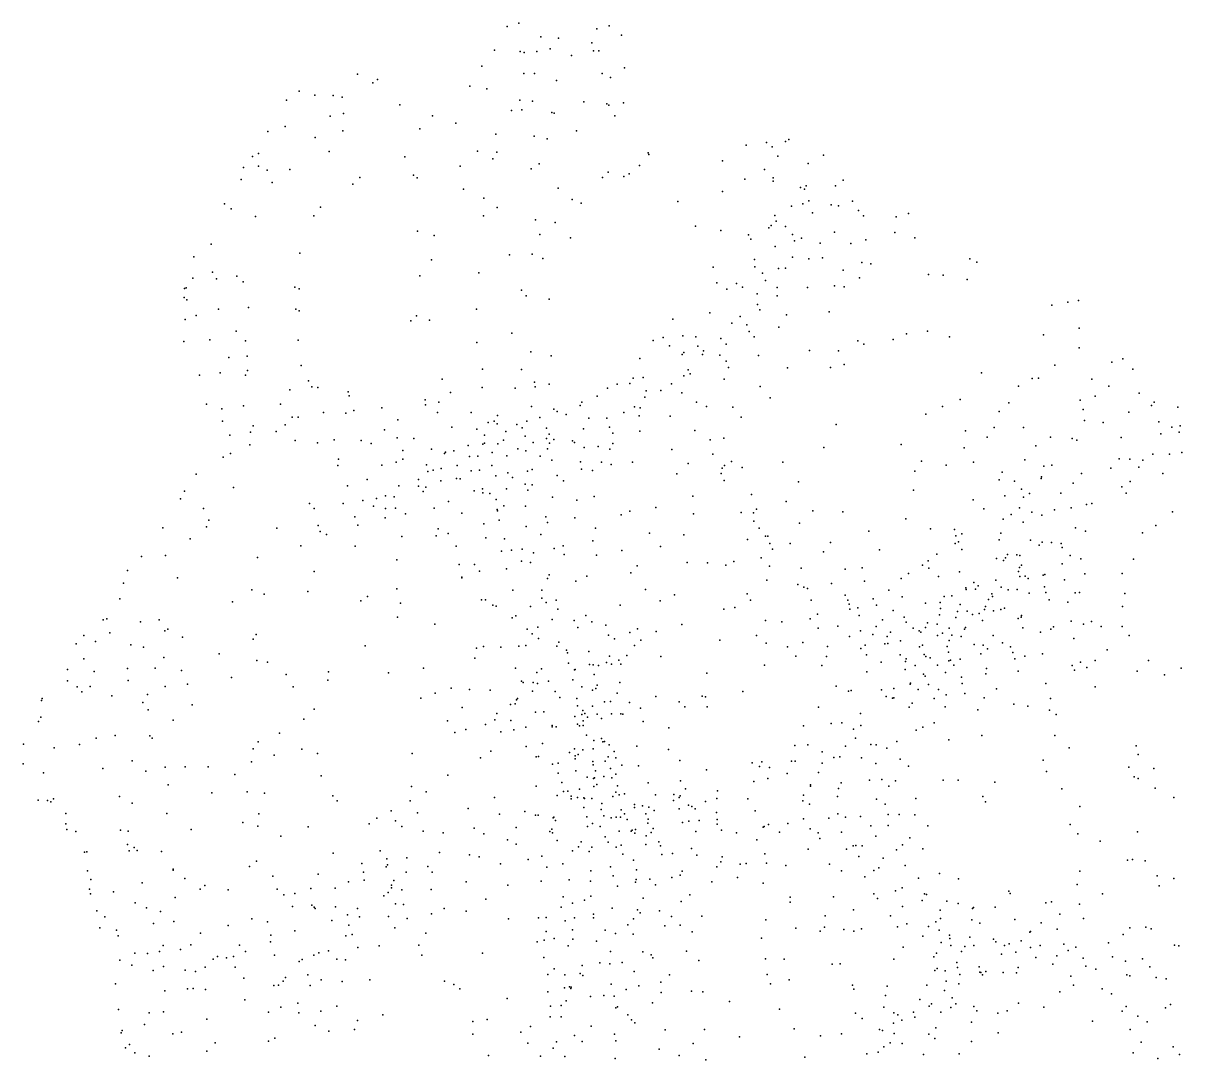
# Model space of a CAD drawing. Header units: millimetres. Extents: x -60275265 to 22802890, y -38578442 to 24337084.
# Drawn here: x -21838378 to -18736378, y -17998304 to -15221304 of the extents above; entities that cross this region are included whole.
import ezdxf

# ---------------------------------------------------------------- set-up
doc = ezdxf.new("R2010")
doc.units = ezdxf.units.MM
doc.header["$MEASUREMENT"] = 0
doc.layers.add('particles', color=7, linetype='Continuous', true_color=0x000000)

msp = doc.modelspace()

# ---------------------------------------------------------------- linework, layer by layer
at = {"layer": 'particles', "color": 93, "true_color": 0x67d435}
for p in [(-20542378, -15230304), (-20511378, -15221304), (-20269378, -15228304), (-20452378, -15258304), (-20405378, -15261304), (-20302378, -15236304), (-20236378, -15253304), (-20427378, -15290304), (-20316378, -15274304), (-20576378, -15293304), (-20507378, -15297304), (-20497378, -15300304), (-20463378, -15297304), (-20370378, -15308304), (-20311378, -15295304), (-20297378, -15295304), (-20610378, -15336304), (-20228378, -15341304), (-20943378, -15358304), (-20902378, -15381304), (-20889378, -15372304), (-20498378, -15356304), (-20469378, -15356304), (-20410378, -15375304), (-20288378, -15356304), (-20266378, -15367304), (-21099378, -15403304), (-21057378, -15414304), (-21008378, -15415304), (-20642378, -15390304), (-20597378, -15397304), (-21133378, -15427304), (-20984378, -15419304), (-20830378, -15440304), (-20508378, -15427304), (-20474378, -15430304), (-20337378, -15432304), (-20275378, -15437304), (-20270378, -15441304), (-20231378, -15434304), (-21016378, -15470304), (-20980378, -15463304), (-20742378, -15469304), (-20531378, -15455304), (-20503378, -15453304), (-20423378, -15460304), (-20416378, -15462304), (-20254378, -15469304), (-21137378, -15498304), (-20982378, -15509304), (-20776378, -15504304), (-20680378, -15489304), (-20357378, -15509304), (-21183378, -15511304), (-21056378, -15527304), (-20573378, -15518304), (-20470378, -15524304), (-20435378, -15531304), (-19797378, -15538304), (-19788378, -15533304), (-21208378, -15570304), (-21019378, -15565304), (-20622378, -15564304), (-20570378, -15567304), (-20165378, -15568304), (-19902378, -15548304), (-19848378, -15541304), (-19833378, -15552304), (-21224378, -15578304), (-20816378, -15579304), (-20581378, -15584304), (-20457378, -15598304), (-20188378, -15602304), (-20163378, -15573304), (-19966378, -15590304), (-19818378, -15577304), (-19736378, -15597304), (-19695378, -15575304), (-21248378, -15608304), (-21208378, -15604304), (-21185378, -15615304), (-21124378, -15613304), (-20793378, -15628304), (-20668378, -15604304), (-20478378, -15611304), (-20272378, -15620304), (-20230378, -15632304), (-20216378, -15625304), (-19853378, -15613304), (-21254378, -15640304), (-21171378, -15648304), (-20955378, -15652304), (-20937378, -15634304), (-20783378, -15635304), (-20406378, -15663304), (-20287378, -15634304), (-19906378, -15639304), (-19830378, -15635304), (-19830378, -15644304), (-19757378, -15661304), (-19742378, -15657304), (-19663378, -15657304), (-19643378, -15642304), (-20659378, -15666304), (-20605378, -15690304), (-20368378, -15693304), (-19966378, -15672304), (-19746378, -15666304), (-21299378, -15705304), (-21281378, -15718304), (-21042378, -15714304), (-20569378, -15715304), (-20344378, -15703304), (-20085378, -15699304), (-19781378, -15711304), (-19751378, -15705304), (-19735378, -15697304), (-19675378, -15708304), (-19655378, -15710304), (-19618378, -15698304), (-19602378, -15723304), (-21216378, -15739304), (-21060378, -15737304), (-20606378, -15737304), (-20466378, -15748304), (-20414378, -15755304), (-19826378, -15736304), (-19822378, -15751304), (-19725378, -15729304), (-19588378, -15737304), (-19501378, -15740304), (-19468378, -15731304), (-20782378, -15778304), (-20455378, -15787304), (-20038378, -15765304), (-19970378, -15776304), (-19896378, -15788304), (-19842378, -15769304), (-19835378, -15763304), (-19797378, -15766304), (-19778378, -15787304), (-19666378, -15781304), (-19504378, -15782304), (-21335378, -15813304), (-20738378, -15790304), (-20373378, -15796304), (-19890378, -15800304), (-19825378, -15819304), (-19773378, -15804304), (-19754378, -15797304), (-19704378, -15810304), (-19622378, -15811304), (-19582378, -15801304), (-19451378, -15796304), (-21381378, -15847304), (-21097378, -15837304), (-20536378, -15842304), (-20475378, -15840304), (-19778378, -15848304), (-19698378, -15850304), (-20745378, -15855304), (-20447378, -15851304), (-19991378, -15875304), (-19880378, -15854304), (-19879378, -15874304), (-19816378, -15878304), (-19797378, -15877304), (-19735378, -15852304), (-19593378, -15862304), (-19569378, -15866304), (-19304378, -15852304), (-19285378, -15861304), (-21384378, -15904304), (-21331378, -15888304), (-21320378, -15906304), (-21266378, -15899304), (-20776378, -15898304), (-20618378, -15890304), (-19859378, -15891304), (-19851378, -15910304), (-19643378, -15883304), (-19599378, -15903304), (-19414378, -15894304), (-19375378, -15896304), (-19311378, -15908304), (-21406378, -15932304), (-21402378, -15930304), (-21249378, -15914304), (-21111378, -15928304), (-21099378, -15933304), (-20504378, -15936304), (-19981378, -15917304), (-19954378, -15934304), (-19928378, -15918304), (-19912378, -15928304), (-19819378, -15929304), (-19738378, -15929304), (-19666378, -15925304), (-19640378, -15927304), (-21407378, -15956304), (-21400378, -15962304), (-20491378, -15951304), (-20430378, -15960304), (-19873378, -15946304), (-19819378, -15951304), (-19041378, -15968304), (-19013378, -15964304), (-21375378, -16004304), (-21315378, -15987304), (-21235378, -15983304), (-21108378, -15987304), (-21099378, -15992304), (-20785378, -16005304), (-20624378, -15987304), (-20000378, -15997304), (-19872378, -15975304), (-19866378, -15989304), (-19794378, -16002304), (-19680378, -15994304), (-19084378, -15976304), (-21404378, -16015304), (-20800378, -16018304), (-20750378, -16017304), (-20099378, -16014304), (-19941378, -16025304), (-19918378, -16007304), (-19901378, -16029304), (-19815378, -16035304), (-21268378, -16046304), (-20530378, -16051304), (-20125378, -16063304), (-20072378, -16059304), (-20037378, -16061304), (-19970378, -16066304), (-19894378, -16047304), (-19881378, -16061304), (-19509378, -16068304), (-19473378, -16053304), (-19417378, -16046304), (-19358378, -16061304), (-19106378, -16056304), (-19011378, -16038304), (-21408378, -16074304), (-21338378, -16069304), (-21243378, -16072304), (-21102378, -16070304), (-20623378, -16076304), (-20151378, -16071304), (-20108378, -16085304), (-20032378, -16086304), (-20017378, -16099304), (-19956378, -16081304), (-19733378, -16098304), (-19655378, -16099304), (-19603378, -16072304), (-19587378, -16081304), (-19011378, -16091304), (-21287378, -16117304), (-21238378, -16113304), (-20479378, -16101304), (-20424378, -16112304), (-20187378, -16119304), (-20074378, -16109304), (-20069378, -16103304), (-20019378, -16109304), (-19973378, -16110304), (-19956378, -16126304), (-19869378, -16111304), (-18923378, -16129304), (-18894378, -16120304), (-21311378, -16158304), (-21237378, -16151304), (-21094378, -16138304), (-20608378, -16148304), (-20504378, -16149304), (-20058378, -16150304), (-20052378, -16160304), (-19950378, -16143304), (-19792378, -16144304), (-19677378, -16143304), (-19640378, -16135304), (-19272378, -16158304), (-19076378, -16137304), (-18867378, -16148304), (-21366378, -16164304), (-21243378, -16164304), (-21074378, -16179304), (-20716378, -16175304), (-20469378, -16183304), (-20430378, -16188304), (-20248378, -16188304), (-20214378, -16186304), (-20205378, -16172304), (-20178378, -16170304), (-20102378, -16187304), (-20069378, -16166304), (-19961378, -16175304), (-19137378, -16173304), (-19120378, -16172304), (-18977378, -16175304), (-21124378, -16203304), (-21065378, -16195304), (-21049378, -16197304), (-20968378, -16209304), (-20965378, -16219304), (-20694378, -16210304), (-20609378, -16197304), (-20521378, -16199304), (-20467378, -16195304), (-20301378, -16220304), (-20274378, -16199304), (-20174378, -16223304), (-20170378, -16206304), (-20131378, -16205304), (-20075378, -16211304), (-19865378, -16194304), (-19173378, -16193304), (-18968378, -16220304), (-18931378, -16193304), (-18850378, -16212304), (-21347378, -16242304), (-21306378, -16254304), (-21248378, -16246304), (-21149378, -16242304), (-20878378, -16251304), (-20762378, -16230304), (-20761378, -16243304), (-20725378, -16236304), (-20477378, -16248304), (-20347378, -16245304), (-20342378, -16236304), (-20201378, -16249304), (-20186378, -16251304), (-20035378, -16236304), (-20009378, -16248304), (-19938378, -16250304), (-19838378, -16225304), (-19377378, -16248304), (-19329378, -16229304), (-19199378, -16238304), (-19008378, -16231304), (-18817378, -16245304), (-18810378, -16236304), (-18747378, -16250304), (-21118378, -16276304), (-21102378, -16276304), (-21034378, -16264304), (-20974378, -16266304), (-20953378, -16259304), (-20835378, -16284304), (-20729378, -16264304), (-20639378, -16264304), (-20568378, -16272304), (-20455378, -16277304), (-20417378, -16255304), (-20408378, -16261304), (-20384378, -16269304), (-20324378, -16279304), (-20275378, -16279304), (-20230378, -16264304), (-20189378, -16273304), (-20106378, -16274304), (-19916378, -16276304), (-19421378, -16268304), (-19225378, -16261304), (-19000378, -16256304), (-18997378, -16285304), (-18878378, -16263304), (-21304378, -16287304), (-21222378, -16300304), (-21161378, -16315304), (-21137378, -16297304), (-20871378, -16310304), (-20690378, -16303304), (-20623378, -16309304), (-20593378, -16291304), (-20577378, -16287304), (-20569378, -16294304), (-20546378, -16315304), (-20516378, -16296304), (-20502378, -16305304), (-20490378, -16287304), (-20437378, -16306304), (-20338378, -16308304), (-20268378, -16303304), (-20187378, -16314304), (-20040378, -16312304), (-19661378, -16296304), (-19315378, -16313304), (-19238378, -16304304), (-19160378, -16304304), (-18947378, -16291304), (-18798378, -16289304), (-18763378, -16303304), (-18740378, -16300304), (-21285378, -16325304), (-21229378, -16317304), (-21110378, -16339304), (-21050378, -16345304), (-21005378, -16337304), (-20933378, -16339304), (-20906378, -16347304), (-20837378, -16332304), (-20792378, -16334304), (-20603378, -16325304), (-20603378, -16346304), (-20552378, -16338304), (-20494378, -16327304), (-20473378, -16344304), (-20437378, -16334304), (-20430378, -16322304), (-20429378, -16346304), (-20417378, -16336304), (-20367378, -16340304), (-20362378, -16344304), (-20259378, -16319304), (-20259378, -16347304), (-19999378, -16337304), (-19962378, -16333304), (-19257378, -16330304), (-19088378, -16330304), (-19030378, -16334304), (-19017378, -16338304), (-18898378, -16331304), (-18792378, -16321304), (-18743378, -16317304), (-21283378, -16374304), (-21231378, -16351304), (-20822378, -16366304), (-20745378, -16362304), (-20710378, -16374304), (-20707378, -16370304), (-20685378, -16367304), (-20647378, -16352304), (-20607378, -16349304), (-20582378, -16371304), (-20567378, -16348304), (-20514378, -16361304), (-20492378, -16367304), (-20434378, -16361304), (-20336378, -16358304), (-20299378, -16355304), (-20267378, -16362304), (-20101378, -16363304), (-19992378, -16376304), (-19694378, -16358304), (-19487378, -16350304), (-19319378, -16359304), (-19127378, -16353304), (-18814378, -16376304), (-18769378, -16376304), (-18736378, -16371304), (-21303378, -16384304), (-20996378, -16406304), (-20994378, -16389304), (-20878378, -16405304), (-20839378, -16397304), (-20822378, -16389304), (-20758378, -16404304), (-20676378, -16406304), (-20643378, -16382304), (-20621378, -16381304), (-20583378, -16406304), (-20543378, -16380304), (-20454378, -16381304), (-20423378, -16392304), (-20346378, -16396304), (-20290378, -16397304), (-20264378, -16403304), (-20207378, -16397304), (-20058378, -16401304), (-19960378, -16406304), (-19942378, -16395304), (-19804378, -16397304), (-19433378, -16394304), (-19367378, -16405304), (-19294378, -16397304), (-19156378, -16391304), (-19105378, -16408304), (-19084378, -16405304), (-18904378, -16388304), (-18875378, -16389304), (-18840378, -16392304), (-21375378, -16429304), (-20755378, -16422304), (-20740378, -16418304), (-20719378, -16414304), (-20639378, -16420304), (-20616378, -16418304), (-20573378, -16434304), (-20540378, -16426304), (-20528378, -16438304), (-20488378, -16421304), (-20475378, -16417304), (-20408378, -16433304), (-20343378, -16416304), (-20314378, -16419304), (-20088378, -16428304), (-19969378, -16427304), (-19967378, -16413304), (-19913378, -16411304), (-19451378, -16421304), (-19217378, -16424304), (-19112378, -16436304), (-19005378, -16427304), (-18926378, -16413304), (-18851378, -16410304), (-18787378, -16427304), (-21275378, -16465304), (-20970378, -16460304), (-20917378, -16443304), (-20832378, -16460304), (-20780378, -16443304), (-20780378, -16461304), (-20760378, -16464304), (-20720378, -16447304), (-20678378, -16441304), (-20668378, -16442304), (-20608378, -16468304), (-20544378, -16468304), (-20494378, -16456304), (-20475378, -16458304), (-20391378, -16447304), (-19961378, -16446304), (-19762378, -16450304), (-19225378, -16444304), (-19184378, -16448304), (-19165378, -16469304), (-19113378, -16441304), (-19027378, -16453304), (-18897378, -16463304), (-18874378, -16449304), (-21417378, -16495304), (-21406378, -16475304), (-20929378, -16500304), (-20892378, -16494304), (-20868378, -16487304), (-20845378, -16490304), (-20767378, -16476304), (-20699378, -16502304), (-20631378, -16474304), (-20607378, -16479304), (-20589378, -16481304), (-20572378, -16497304), (-20487378, -16472304), (-20421378, -16491304), (-20356378, -16499304), (-20309378, -16489304), (-20045378, -16488304), (-19888378, -16484304), (-19795378, -16502304), (-19454378, -16472304), (-19295378, -16498304), (-19210378, -16487304), (-19160378, -16491304), (-19144378, -16481304), (-19060378, -16480304), (-18885378, -16480304), (-21355378, -16521304), (-21071378, -16508304), (-21059378, -16521304), (-20981378, -16508304), (-20900378, -16515304), (-20868378, -16521304), (-20841378, -16520304), (-20738378, -16520304), (-20569378, -16524304), (-20568378, -16527304), (-20551378, -16514304), (-20493378, -16515304), (-20214378, -16528304), (-20144378, -16518304), (-19916378, -16532304), (-19883378, -16533304), (-19875378, -16523304), (-19724378, -16527304), (-19644378, -16530304), (-19266378, -16522304), (-19171378, -16519304), (-19138378, -16531304), (-19077378, -16525304), (-19032378, -16519304), (-18991378, -16510304), (-18977378, -16508304), (-18761378, -16530304), (-21341378, -16552304), (-20950378, -16543304), (-20869378, -16546304), (-20814378, -16535304), (-20664378, -16534304), (-20605378, -16562304), (-20564378, -16552304), (-20439378, -16543304), (-20434378, -16559304), (-20361378, -16546304), (-20237378, -16538304), (-20043378, -16535304), (-19882378, -16555304), (-19760378, -16560304), (-19475378, -16549304), (-19214378, -16550304), (-19193378, -16537304), (-19161378, -16558304), (-19111378, -16539304), (-21464378, -16573304), (-21347378, -16570304), (-21159378, -16574304), (-21048378, -16567304), (-21043378, -16583304), (-21026378, -16591304), (-20942378, -16566304), (-20732378, -16594304), (-20727378, -16576304), (-20700378, -16588304), (-20491378, -16569304), (-20452378, -16591304), (-20306378, -16574304), (-20161378, -16587304), (-20069378, -16592304), (-19868378, -16574304), (-19851378, -16595304), (-19844378, -16595304), (-19574378, -16582304), (-19409378, -16576304), (-19345378, -16577304), (-19341378, -16594304), (-19325378, -16589304), (-19221378, -16587304), (-19021378, -16573304), (-18994378, -16582304), (-18841378, -16586304), (-18806378, -16567304), (-21391378, -16602304), (-21095378, -16621304), (-20949378, -16622304), (-20824378, -16596304), (-20679378, -16622304), (-20599378, -16600304), (-20549378, -16602304), (-20392378, -16621304), (-20313378, -16608304), (-20132378, -16623304), (-19899378, -16604304), (-19839378, -16615304), (-19785378, -16615304), (-19677378, -16612304), (-19343378, -16615304), (-19334378, -16610304), (-19225378, -16605304), (-19141378, -16606304), (-19118378, -16619304), (-19110378, -16611304), (-19085378, -16612304), (-19059378, -16615304), (-19056378, -16626304), (-21521378, -16650304), (-21457378, -16647304), (-21211378, -16652304), (-20557378, -16635304), (-20531378, -16633304), (-20502378, -16630304), (-20472378, -16640304), (-20416378, -16628304), (-20390378, -16644304), (-20303378, -16646304), (-20235378, -16634304), (-19862378, -16653304), (-19832378, -16630304), (-19695378, -16637304), (-19545378, -16632304), (-19392378, -16643304), (-19325378, -16631304), (-19232378, -16655304), (-19208378, -16653304), (-19203378, -16644304), (-19178378, -16645304), (-19170378, -16647304), (-19035378, -16647304), (-19006378, -16656304), (-18865378, -16657304), (-21559378, -16687304), (-20838378, -16659304), (-20671378, -16671304), (-20630378, -16671304), (-20544378, -16683304), (-20504378, -16662304), (-20480378, -16666304), (-20194378, -16675304), (-20060378, -16666304), (-20006378, -16667304), (-19957378, -16673304), (-19935378, -16663304), (-19840378, -16676304), (-19755378, -16681304), (-19637378, -16684304), (-19592378, -16680304), (-19430378, -16673304), (-19415378, -16661304), (-19413378, -16681304), (-19213378, -16660304), (-19171378, -16679304), (-19165378, -16673304), (-19056378, -16669304), (-21425378, -16707304), (-21059378, -16690304), (-20664378, -16705304), (-20664378, -16707304), (-20616378, -16689304), (-20434378, -16709304), (-20430378, -16699304), (-20358378, -16716304), (-20329378, -16702304), (-20211378, -16693304), (-19847378, -16713304), (-19586378, -16716304), (-19487378, -16709304), (-19468378, -16695304), (-19387378, -16703304), (-19331378, -16691304), (-19293378, -16719304), (-19234378, -16713304), (-19173378, -16690304), (-19170378, -16703304), (-19155378, -16702304), (-19147378, -16709304), (-19107378, -16700304), (-19103378, -16698304), (-19050378, -16712304), (-18996378, -16696304), (-18896378, -16695304), (-21569378, -16721304), (-21226378, -16739304), (-21076378, -16743304), (-20838378, -16736304), (-20527378, -16740304), (-20449378, -16740304), (-20172378, -16738304), (-19900378, -16750304), (-19764378, -16725304), (-19748378, -16732304), (-19738378, -16735304), (-19674378, -16722304), (-19520378, -16740304), (-19314378, -16734304), (-19313378, -16738304), (-19288378, -16737304), (-19281378, -16728304), (-19245378, -16750304), (-19220378, -16732304), (-19201378, -16739304), (-19177378, -16738304), (-19145378, -16748304), (-19104378, -16731304), (-19100378, -16746304), (-19022378, -16747304), (-19010378, -16746304), (-18889378, -16749304), (-21579378, -16763304), (-21278378, -16771304), (-21193378, -16751304), (-20934378, -16768304), (-20916378, -16757304), (-20828378, -16775304), (-20611378, -16766304), (-20600378, -16766304), (-20581378, -16780304), (-20449378, -16761304), (-20438378, -16773304), (-20411378, -16767304), (-20240378, -16780304), (-20133378, -16768304), (-20094378, -16752304), (-19891378, -16767304), (-19728378, -16767304), (-19637378, -16753304), (-19630378, -16767304), (-19627378, -16777304), (-19562378, -16763304), (-19553378, -16780304), (-19485378, -16758304), (-19422378, -16775304), (-19383378, -16773304), (-19372378, -16757304), (-19352378, -16755304), (-19329378, -16778304), (-19254378, -16765304), (-19243378, -16757304), (-19091378, -16766304), (-19041378, -16772304), (-20836378, -16812304), (-20572378, -16783304), (-20519378, -16809304), (-20480378, -16784304), (-20407378, -16791304), (-20332378, -16808304), (-19962378, -16791304), (-19933378, -16786304), (-19711378, -16804304), (-19625378, -16791304), (-19603378, -16787304), (-19600378, -16808304), (-19509378, -16794304), (-19479378, -16812304), (-19385378, -16806304), (-19382378, -16789304), (-19337378, -16797304), (-19311378, -16796304), (-19296378, -16805304), (-19279378, -16802304), (-19264378, -16792304), (-19262378, -16784304), (-19240378, -16795304), (-19221378, -16792304), (-19211378, -16788304), (-19166378, -16812304), (-19165378, -16808304), (-18895378, -16784304), (-21624378, -16819304), (-21614378, -16817304), (-21524378, -16825304), (-21474378, -16819304), (-20736378, -16831304), (-20529378, -16814304), (-20460378, -16839304), (-20422378, -16818304), (-20363378, -16821304), (-20353378, -16840304), (-20316378, -16825304), (-20278378, -16834304), (-20193378, -16843304), (-20075378, -16832304), (-19851378, -16821304), (-19807378, -16825304), (-19731378, -16817304), (-19710378, -16842304), (-19657378, -16836304), (-19554378, -16837304), (-19537378, -16819304), (-19474378, -16826304), (-19455378, -16842304), (-19422378, -16840304), (-19417378, -16827304), (-19391378, -16831304), (-19359378, -16842304), (-19341378, -16813304), (-19315378, -16840304), (-19270378, -16821304), (-19174378, -16816304), (-19162378, -16841304), (-19080378, -16838304), (-19032378, -16823304), (-18999378, -16831304), (-18978378, -16824304), (-18952378, -16837304), (-18896378, -16837304), (-21676378, -16861304), (-21606378, -16854304), (-21459378, -16849304), (-21451378, -16844304), (-21411378, -16866304), (-21222378, -16871304), (-21214378, -16859304), (-20489378, -16844304), (-20475378, -16857304), (-20458378, -16869304), (-20271378, -16860304), (-20255378, -16870304), (-20214378, -16853304), (-20184378, -16874304), (-20143378, -16851304), (-19973378, -16874304), (-19875378, -16861304), (-19626378, -16864304), (-19596378, -16849304), (-19563378, -16859304), (-19525378, -16864304), (-19516378, -16852304), (-19439378, -16849304), (-19435378, -16852304), (-19390378, -16861304), (-19377378, -16855304), (-19352378, -16860304), (-19327378, -16864304), (-19318378, -16844304), (-19241378, -16861304), (-19114378, -16852304), (-19087378, -16844304), (-19025378, -16869304), (-18877378, -16861304), (-21696378, -16884304), (-21644378, -16877304), (-21550378, -16886304), (-21516378, -16893304), (-20922378, -16889304), (-20624378, -16895304), (-20606378, -16891304), (-20559378, -16893304), (-20511378, -16890304), (-20492378, -16888304), (-20409378, -16890304), (-20404378, -16879304), (-20383378, -16901304), (-20324378, -16904304), (-20201378, -16888304), (-19849378, -16882304), (-19792378, -16892304), (-19751378, -16880304), (-19685378, -16891304), (-19595378, -16896304), (-19584378, -16887304), (-19531378, -16884304), (-19523378, -16883304), (-19489378, -16876304), (-19438378, -16892304), (-19430378, -16887304), (-19364378, -16891304), (-19359378, -16875304), (-19292378, -16885304), (-19268378, -16887304), (-19256378, -16897304), (-19216378, -16881304), (-19195378, -16892304), (-18936378, -16900304), (-21676378, -16924304), (-21461378, -16920304), (-21313378, -16910304), (-21212378, -16928304), (-21184378, -16933304), (-20629378, -16922304), (-20381378, -16908304), (-20378378, -16935304), (-20276378, -16934304), (-20268378, -16917304), (-20243378, -16927304), (-20222378, -16915304), (-20131378, -16918304), (-19769378, -16917304), (-19687378, -16918304), (-19580378, -16913304), (-19541378, -16933304), (-19490378, -16913304), (-19476378, -16931304), (-19474378, -16924304), (-19426378, -16912304), (-19421378, -16918304), (-19410378, -16921304), (-19361378, -16906304), (-19360378, -16929304), (-19355378, -16927304), (-19329378, -16925304), (-19274378, -16910304), (-19188378, -16907304), (-19183378, -16924304), (-19156378, -16917304), (-19109378, -16910304), (-19007378, -16933304), (-18968378, -16928304), (-18825378, -16928304), (-21719378, -16952304), (-21648378, -16958304), (-21559378, -16950304), (-21485378, -16949304), (-21414378, -16955304), (-21134378, -16966304), (-21021378, -16959304), (-20860378, -16961304), (-20766378, -16949304), (-20520378, -16949304), (-20463378, -16960304), (-20450378, -16951304), (-20362378, -16953304), (-20360378, -16952304), (-20322378, -16939304), (-20312378, -16940304), (-20309378, -16966304), (-20298378, -16942304), (-20263378, -16938304), (-20238378, -16938304), (-20008378, -16962304), (-19853378, -16941304), (-19700378, -16942304), (-19579378, -16959304), (-19477378, -16952304), (-19450378, -16942304), (-19428378, -16965304), (-19390378, -16941304), (-19369378, -16960304), (-19346378, -16941304), (-19261378, -16964304), (-19259378, -16950304), (-19174378, -16957304), (-19030378, -16942304), (-19023378, -16954304), (-18990378, -16947304), (-18856378, -16957304), (-18782378, -16967304), (-18738378, -16949304), (-21719378, -16983304), (-21659378, -16998304), (-21557378, -16982304), (-21458378, -16998304), (-21398378, -16992304), (-21280378, -16974304), (-21022378, -16981304), (-20504378, -16984304), (-20499378, -16987304), (-20473378, -16987304), (-20461378, -16990304), (-20432378, -16984304), (-20366378, -16980304), (-20301378, -16994304), (-20241378, -16987304), (-19661378, -16997304), (-19463378, -16992304), (-19462378, -16989304), (-19423378, -16970304), (-19414378, -16993304), (-19326378, -16973304), (-19324378, -16990304), (-19100378, -16990304), (-21693378, -16999304), (-21681378, -17012304), (-21601378, -17023304), (-21505378, -17019304), (-21115378, -16999304), (-20773378, -17029304), (-20735378, -17016304), (-20692378, -17002304), (-20643378, -17006304), (-20588378, -17008304), (-20474378, -17010304), (-20414378, -17011304), (-20401378, -17027304), (-20342378, -16999304), (-20314378, -17008304), (-20305378, -17003304), (-20248378, -17016304), (-20144378, -17025304), (-20020378, -17024304), (-20011378, -17026304), (-19911378, -17011304), (-19628378, -17010304), (-19621378, -17009304), (-19540378, -17007304), (-19528378, -17025304), (-19511378, -17029304), (-19507378, -17003304), (-19507378, -17028304), (-19442378, -17006304), (-19387378, -17006304), (-19367378, -17020304), (-19317378, -17017304), (-19265378, -17028304), (-19232378, -17004304), (-18968378, -16999304), (-21789378, -17035304), (-21787378, -17030304), (-21518378, -17041304), (-21503378, -17060304), (-21386378, -17047304), (-21059378, -17059304), (-20663378, -17054304), (-20533378, -17046304), (-20521378, -17044304), (-20517378, -17034304), (-20515378, -17030304), (-20356378, -17030304), (-20354378, -17050304), (-20314378, -17051304), (-20282378, -17039304), (-20266378, -17038304), (-20215378, -17041304), (-20185378, -17056304), (-20082378, -17039304), (-20067378, -17052304), (-20007378, -17052304), (-19709378, -17053304), (-19466378, -17053304), (-19458378, -17043304), (-19399378, -17030304), (-19370378, -17052304), (-19282378, -17060304), (-19186378, -17045304), (-19148378, -17051304), (-19088378, -17030304), (-21791378, -17080304), (-21436378, -17088304), (-21087378, -17085304), (-20702378, -17090304), (-20575378, -17087304), (-20570378, -17070304), (-20532378, -17089304), (-20466378, -17067304), (-20444378, -17066304), (-20361378, -17078304), (-20342378, -17073304), (-20340378, -17062304), (-20339378, -17090304), (-20334378, -17070304), (-20327378, -17080304), (-20301378, -17072304), (-20290378, -17084304), (-20263378, -17071304), (-20238378, -17071304), (-20233378, -17072304), (-19596378, -17070304), (-19090378, -17061304), (-19072378, -17073304), (-21797378, -17092304), (-20682378, -17121304), (-20653378, -17113304), (-20600378, -17100304), (-20559378, -17119304), (-20524378, -17114304), (-20492378, -17107304), (-20422378, -17102304), (-20422378, -17106304), (-20411378, -17106304), (-20354378, -17099304), (-20349378, -17103304), (-20339378, -17102304), (-20178378, -17092304), (-20109378, -17109304), (-19749378, -17103304), (-19675378, -17097304), (-19646378, -17095304), (-19615378, -17112304), (-19595378, -17102304), (-19447378, -17115304), (-19429378, -17107304), (-19399378, -17095304), (-21837378, -17152304), (-21687378, -17153304), (-21643378, -17136304), (-21592378, -17129304), (-21499378, -17130304), (-21493378, -17136304), (-21209378, -17146304), (-21152378, -17123304), (-20448378, -17151304), (-20330378, -17128304), (-20310378, -17143304), (-20290378, -17137304), (-20286378, -17146304), (-20282378, -17145304), (-19610378, -17136304), (-19569378, -17153304), (-19499378, -17145304), (-19360378, -17141304), (-19271378, -17129304), (-19076378, -17129304), (-21755378, -17162304), (-21222378, -17165304), (-21166378, -17182304), (-21092378, -17166304), (-21050378, -17177304), (-20797378, -17177304), (-20586378, -17171304), (-20491378, -17159304), (-20375378, -17175304), (-20362378, -17165304), (-20360378, -17184304), (-20352378, -17180304), (-20340378, -17168304), (-20312378, -17165304), (-20269378, -17154304), (-20256378, -17172304), (-20195378, -17158304), (-20110378, -17167304), (-19772378, -17156304), (-19737378, -17154304), (-19699378, -17173304), (-19636378, -17158304), (-19554378, -17154304), (-19526378, -17163304), (-19038378, -17162304), (-18858378, -17157304), (-18853378, -17180304), (-21838378, -17205304), (-21546378, -17197304), (-21458378, -17214304), (-21404378, -17213304), (-21343378, -17213304), (-21227378, -17200304), (-20614378, -17189304), (-20465378, -17186304), (-20458378, -17185304), (-20421378, -17206304), (-20406378, -17203304), (-20360378, -17192304), (-20313378, -17199304), (-20312378, -17208304), (-20280378, -17198304), (-20272378, -17186304), (-20251378, -17189304), (-20235378, -17209304), (-20191378, -17210304), (-20080378, -17196304), (-19886378, -17202304), (-19867378, -17212304), (-19860378, -17200304), (-19840378, -17215304), (-19781378, -17198304), (-19771378, -17198304), (-19699378, -17203304), (-19668378, -17188304), (-19652378, -17186304), (-19594378, -17189304), (-19555378, -17204304), (-19490378, -17193304), (-19468378, -17211304), (-19107378, -17195304), (-18878378, -17214304), (-21784378, -17229304), (-21625378, -17218304), (-21510378, -17225304), (-21271378, -17234304), (-21040378, -17237304), (-20701378, -17235304), (-20406378, -17230304), (-20358378, -17224304), (-20328378, -17241304), (-20311378, -17244304), (-20308378, -17243304), (-20306378, -17224304), (-20283378, -17239304), (-20266378, -17218304), (-20262378, -17243304), (-20251378, -17233304), (-20009378, -17221304), (-19844378, -17244304), (-19793378, -17231304), (-19709378, -17228304), (-19098378, -17226304), (-18864378, -17240304), (-18853378, -17244304), (-18811378, -17218304), (-21450378, -17261304), (-20798378, -17266304), (-20465378, -17265304), (-20396378, -17255304), (-20349378, -17273304), (-20310378, -17266304), (-20302378, -17260304), (-20247378, -17264304), (-20165378, -17256304), (-20078378, -17251304), (-20065378, -17272304), (-19979378, -17277304), (-19882378, -17252304), (-19730378, -17261304), (-19730378, -17265304), (-19655378, -17271304), (-19648378, -17256304), (-19572378, -17249304), (-19539378, -17247304), (-19520378, -17265304), (-19503378, -17251304), (-19375378, -17249304), (-19335378, -17249304), (-19237378, -17254304), (-19057378, -17272304), (-18807378, -17270304), (-21798378, -17302304), (-21773378, -17303304), (-21764378, -17307304), (-21757378, -17299304), (-21580378, -17293304), (-21333378, -17283304), (-21238378, -17280304), (-21192378, -17284304), (-21009378, -17291304), (-20997378, -17304304), (-20802378, -17304304), (-20759378, -17280304), (-20576378, -17295304), (-20408378, -17290304), (-20391378, -17279304), (-20380378, -17278304), (-20371378, -17292304), (-20371378, -17299304), (-20354378, -17295304), (-20337378, -17296304), (-20335378, -17298304), (-20316378, -17298304), (-20259378, -17293304), (-20251378, -17281304), (-20242378, -17288304), (-20228378, -17285304), (-20145378, -17288304), (-20097378, -17303304), (-20096378, -17287304), (-20082378, -17295304), (-20079378, -17291304), (-20011378, -17306304), (-19981378, -17298304), (-19898378, -17299304), (-19751378, -17304304), (-19749378, -17289304), (-19658378, -17293304), (-19553378, -17300304), (-19448378, -17298304), (-19269378, -17293304), (-19262378, -17307304), (-18757378, -17295304), (-21724378, -17338304), (-21546378, -17310304), (-21453378, -17338304), (-21207378, -17339304), (-20853378, -17331304), (-20782378, -17336304), (-20647378, -17325304), (-20495378, -17333304), (-20337378, -17322304), (-20291378, -17327304), (-20289378, -17311304), (-20237378, -17328304), (-20228378, -17339304), (-20201378, -17314304), (-20201378, -17322304), (-20180378, -17318304), (-20171378, -17339304), (-20163378, -17321304), (-20149378, -17330304), (-20082378, -17326304), (-20057378, -17316304), (-20048378, -17319304), (-20039378, -17326304), (-19982378, -17335304), (-19878378, -17331304), (-19733378, -17313304), (-19657378, -17339304), (-19530378, -17313304), (-19009378, -17319304), (-21724378, -17366304), (-21250378, -17362304), (-20912378, -17366304), (-20891378, -17351304), (-20841378, -17358304), (-20563378, -17340304), (-20466378, -17343304), (-20459378, -17343304), (-20419378, -17350304), (-20417378, -17348304), (-20413378, -17357304), (-20329378, -17347304), (-20314378, -17365304), (-20283378, -17344304), (-20264378, -17350304), (-20250378, -17348304), (-20239378, -17348304), (-20221378, -17354304), (-20166378, -17364304), (-20165378, -17353304), (-20073378, -17362304), (-20056378, -17359304), (-20028378, -17357304), (-19980378, -17354304), (-19980378, -17367304), (-19843378, -17368304), (-19791378, -17365304), (-19749378, -17352304), (-19681378, -17351304), (-19636378, -17348304), (-19596378, -17346304), (-19522378, -17341304), (-19522378, -17370304), (-19493378, -17341304), (-19451378, -17342304), (-19035378, -17368304), (-21721378, -17381304), (-21697378, -17386304), (-21577378, -17383304), (-21557378, -17385304), (-21388378, -17381304), (-21210378, -17372304), (-21148378, -17399304), (-21075378, -17374304), (-20824378, -17373304), (-20767378, -17385304), (-20714378, -17390304), (-20631378, -17377304), (-20605378, -17393304), (-20518378, -17376304), (-20428378, -17386304), (-20423378, -17380304), (-20421378, -17390304), (-20327378, -17373304), (-20293378, -17373304), (-20280378, -17401304), (-20242378, -17385304), (-20210378, -17385304), (-20208378, -17383304), (-20200378, -17391304), (-20199378, -17381304), (-20170378, -17398304), (-20157378, -17389304), (-20151378, -17378304), (-20037378, -17386304), (-19968378, -17383304), (-19928378, -17390304), (-19857378, -17375304), (-19854378, -17373304), (-19813378, -17388304), (-19731378, -17379304), (-19710378, -17390304), (-19647378, -17388304), (-19569378, -17371304), (-19555378, -17399304), (-19416378, -17371304), (-19014378, -17393304), (-18855378, -17387304), (-21559378, -17421304), (-21541378, -17429304), (-20541378, -17409304), (-20518378, -17420304), (-20408378, -17410304), (-20351378, -17427304), (-20344378, -17414304), (-20316378, -17428304), (-20272378, -17415304), (-20250378, -17428304), (-20237378, -17423304), (-20171378, -17421304), (-20136378, -17414304), (-20132378, -17425304), (-20049378, -17432304), (-19874378, -17409304), (-19705378, -17405304), (-19616378, -17425304), (-19609378, -17424304), (-19592378, -17425304), (-19484378, -17422304), (-19464378, -17403304), (-18955378, -17412304), (-21674378, -17442304), (-21668378, -17441304), (-21554378, -17438304), (-21533378, -17437304), (-21468378, -17440304), (-21008378, -17444304), (-20882378, -17438304), (-20864378, -17460304), (-20811378, -17457304), (-20723378, -17443304), (-20643378, -17449304), (-20617378, -17454304), (-20486378, -17461304), (-20449378, -17452304), (-20367378, -17438304), (-20323378, -17440304), (-20233378, -17447304), (-20204378, -17463304), (-20128378, -17448304), (-20100378, -17445304), (-20034378, -17450304), (-19967378, -17454304), (-19852378, -17446304), (-19736378, -17434304), (-19634378, -17434304), (-19601378, -17453304), (-19536378, -17458304), (-19500378, -17435304), (-19429378, -17433304), (-18881378, -17463304), (-18868378, -17461304), (-21666378, -17492304), (-21436378, -17487304), (-21436378, -17490304), (-21232378, -17480304), (-21213378, -17466304), (-20931378, -17472304), (-20866378, -17481304), (-20863378, -17476304), (-20755378, -17480304), (-20560378, -17473304), (-20436378, -17482304), (-20393378, -17473304), (-20318378, -17492304), (-20266378, -17481304), (-20196378, -17489304), (-20074378, -17493304), (-19981378, -17481304), (-19970378, -17468304), (-19918378, -17474304), (-19902378, -17472304), (-19848378, -17471304), (-19796378, -17477304), (-19679378, -17474304), (-19647378, -17492304), (-19561378, -17491304), (-19547378, -17484304), (-19477378, -17477304), (-19009378, -17493304), (-18834378, -17465304), (-21657378, -17515304), (-21519378, -17524304), (-21405378, -17512304), (-21170378, -17506304), (-21048378, -17501304), (-20967378, -17521304), (-20927378, -17495304), (-20925378, -17517304), (-20846378, -17518304), (-20813378, -17495304), (-20743378, -17495304), (-20652378, -17521304), (-20451378, -17519304), (-20376378, -17516304), (-20319378, -17519304), (-20258378, -17505304), (-20199378, -17522304), (-20197378, -17515304), (-20160378, -17514304), (-20101378, -17510304), (-20079378, -17503304), (-19994378, -17521304), (-19926378, -17510304), (-19857378, -17525304), (-19585378, -17508304), (-19441378, -17511304), (-19385378, -17499304), (-19334378, -17513304), (-18802378, -17505304), (-18757378, -17512304), (-21660378, -17541304), (-21658378, -17553304), (-21596378, -17548304), (-21364378, -17541304), (-21352378, -17531304), (-21289378, -17543304), (-21158378, -17541304), (-21140378, -17556304), (-21111378, -17552304), (-21068378, -17539304), (-21003378, -17538304), (-20861378, -17550304), (-20852378, -17530304), (-20852378, -17537304), (-20824378, -17543304), (-20746378, -17542304), (-20540378, -17530304), (-20247378, -17533304), (-20145378, -17529304), (-20053378, -17556304), (-19561378, -17553304), (-19503378, -17545304), (-19485378, -17537304), (-19425378, -17553304), (-19420378, -17555304), (-19199378, -17546304), (-19196378, -17552304), (-19016378, -17528304), (-18948378, -17553304), (-18797378, -17532304), (-21538378, -17577304), (-21431378, -17563304), (-21117378, -17587304), (-21065378, -17584304), (-21002378, -17588304), (-20872378, -17559304), (-20841378, -17580304), (-20820378, -17582304), (-20599378, -17568304), (-20392378, -17561304), (-20367378, -17578304), (-20335378, -17570304), (-20318378, -17560304), (-20178378, -17565304), (-20076378, -17574304), (-19785378, -17562304), (-19785378, -17576304), (-19669378, -17561304), (-19551378, -17566304), (-19484378, -17587304), (-19431378, -17571304), (-19365378, -17573304), (-19335378, -17579304), (-19100378, -17577304), (-19085378, -17575304), (-19010378, -17581304), (-21641378, -17599304), (-21619378, -17615304), (-21508378, -17591304), (-21470378, -17601304), (-21059378, -17589304), (-21056378, -17593304), (-20970378, -17610304), (-20943378, -17593304), (-20938378, -17615304), (-20860378, -17614304), (-20810378, -17619304), (-20745378, -17607304), (-20711378, -17593304), (-20652378, -17600304), (-20458378, -17618304), (-20438378, -17617304), (-20398378, -17589304), (-20362378, -17618304), (-20311378, -17608304), (-20311378, -17618304), (-20261378, -17592304), (-20193378, -17596304), (-20186378, -17604304), (-20134378, -17599304), (-20102378, -17614304), (-20021378, -17613304), (-19691378, -17612304), (-19615378, -17596304), (-19516378, -17612304), (-19383378, -17597304), (-19382378, -17619304), (-19296378, -17593304), (-19294378, -17590304), (-19236378, -17589304), (-19063378, -17608304), (-18999378, -17619304), (-21633378, -17644304), (-21489378, -17633304), (-21435378, -17627304), (-21289378, -17638304), (-21226378, -17620304), (-21184378, -17628304), (-21012378, -17625304), (-20966378, -17637304), (-20843378, -17644304), (-20539378, -17620304), (-20387378, -17626304), (-20367378, -17650304), (-20219378, -17636304), (-20204378, -17620304), (-20120378, -17639304), (-20079378, -17637304), (-19850378, -17623304), (-19769378, -17645304), (-19693378, -17643304), (-19641378, -17649304), (-19594378, -17647304), (-19497378, -17642304), (-19472378, -17634304), (-19414378, -17641304), (-19395378, -17628304), (-19298378, -17623304), (-19277378, -17632304), (-19183378, -17622304), (-19113378, -17631304), (-19070378, -17648304), (-18875378, -17644304), (-18832378, -17643304), (-18818378, -17647304), (-21588378, -17651304), (-21584378, -17666304), (-21363378, -17659304), (-21175378, -17664304), (-21111378, -17652304), (-20974378, -17666304), (-20957378, -17662304), (-20760378, -17659304), (-20443378, -17677304), (-20438378, -17654304), (-20416378, -17673304), (-20366378, -17675304), (-20303378, -17680304), (-20280378, -17651304), (-20252378, -17660304), (-20205378, -17661304), (-20047378, -17655304), (-19861378, -17672304), (-19704378, -17653304), (-19614378, -17653304), (-19429378, -17667304), (-19386378, -17651304), (-19358378, -17664304), (-19357378, -17673304), (-19304378, -17669304), (-19240378, -17675304), (-19166378, -17679304), (-19143378, -17656304), (-19141378, -17654304), (-18893378, -17662304), (-21539378, -17712304), (-21473378, -17708304), (-21463378, -17692304), (-21417378, -17702304), (-21389378, -17690304), (-21259378, -17691304), (-21243378, -17708304), (-21176378, -17682304), (-21046378, -17711304), (-21021378, -17706304), (-20942378, -17697304), (-20885378, -17693304), (-20779378, -17691304), (-20608378, -17712304), (-20462378, -17682304), (-20379378, -17693304), (-20266378, -17708304), (-20179378, -17709304), (-20062378, -17707304), (-19482378, -17696304), (-19393378, -17712304), (-19380378, -17684304), (-19354378, -17692304), (-19326378, -17708304), (-19317378, -17694304), (-19293378, -17692304), (-19234378, -17682304), (-19211378, -17692304), (-19198378, -17687304), (-19180378, -17710304), (-19141378, -17697304), (-19115378, -17692304), (-19052378, -17688304), (-19040378, -17705304), (-19020378, -17696304), (-18932378, -17685304), (-18756378, -17691304), (-18744378, -17693304), (-21579378, -17731304), (-21505378, -17713304), (-21329378, -17728304), (-21318378, -17721304), (-21294378, -17725304), (-21275378, -17721304), (-21165378, -17718304), (-21099378, -17735304), (-21091378, -17729304), (-21060378, -17718304), (-20998378, -17728304), (-20975378, -17730304), (-20771378, -17718304), (-20444378, -17724304), (-20294378, -17738304), (-20267378, -17741304), (-20234378, -17737304), (-20157378, -17717304), (-20152378, -17725304), (-20029378, -17732304), (-19851378, -17727304), (-19801378, -17728304), (-19672378, -17742304), (-19651378, -17741304), (-19507378, -17728304), (-19400378, -17722304), (-19338378, -17737304), (-19219378, -17715304), (-19127378, -17724304), (-19081378, -17742304), (-19071378, -17719304), (-19000378, -17726304), (-18922378, -17722304), (-18887378, -17734304), (-18841378, -17727304), (-21547378, -17744304), (-21490378, -17759304), (-21462378, -17748304), (-21404378, -17758304), (-21377378, -17761304), (-21351378, -17750304), (-21270378, -17750304), (-21076378, -17770304), (-20433378, -17769304), (-20416378, -17754304), (-20388378, -17770304), (-20347378, -17767304), (-20341378, -17745304), (-20340378, -17772304), (-20202378, -17761304), (-20108378, -17770304), (-19846378, -17769304), (-19397378, -17759304), (-19391378, -17753304), (-19370378, -17760304), (-19337378, -17751304), (-19330378, -17769304), (-19279378, -17749304), (-19277378, -17763304), (-19274378, -17764304), (-19270378, -17770304), (-19261378, -17761304), (-19214378, -17764304), (-19179378, -17765304), (-19174378, -17751304), (-19033378, -17774304), (-18993378, -17747304), (-18966378, -17755304), (-18883378, -17770304), (-18875378, -17773304), (-18822378, -17749304), (-21591378, -17794304), (-21247378, -17779304), (-21167378, -17799304), (-21154378, -17798304), (-21142378, -17787304), (-21136378, -17777304), (-21070378, -17799304), (-21040378, -17784304), (-20984378, -17788304), (-20910378, -17784304), (-20710378, -17787304), (-20685378, -17796304), (-20389378, -17805304), (-20375378, -17802304), (-20371378, -17803304), (-20264378, -17795304), (-20190378, -17800304), (-20131378, -17790304), (-19837378, -17794304), (-19787378, -17784304), (-19618378, -17798304), (-19525378, -17801304), (-19419378, -17798304), (-19367378, -17787304), (-19333378, -17794304), (-19026378, -17798304), (-18805378, -17777304), (-18778378, -17781304), (-21459378, -17813304), (-21398378, -17808304), (-21383378, -17807304), (-21350378, -17810304), (-20669378, -17808304), (-20542378, -17834304), (-20433378, -17816304), (-20372378, -17807304), (-20319378, -17828304), (-20283378, -17826304), (-20256378, -17827304), (-20224378, -17810304), (-20130378, -17818304), (-20049378, -17814304), (-20018378, -17816304), (-19614378, -17809304), (-19529378, -17826304), (-19437378, -17836304), (-19371378, -17812304), (-19351378, -17832304), (-19063378, -17816304), (-18949378, -17808304), (-18924378, -17821304), (-21583378, -17863304), (-21245378, -17837304), (-21148378, -17857304), (-21103378, -17846304), (-20998378, -17854304), (-20426378, -17854304), (-20398378, -17852304), (-20384378, -17840304), (-20251378, -17859304), (-20247378, -17856304), (-20153378, -17845304), (-19947378, -17842304), (-19813378, -17862304), (-19534378, -17857304), (-19412378, -17854304), (-19406378, -17848304), (-19354378, -17858304), (-19341378, -17848304), (-19293378, -17855304), (-19285378, -17867304), (-19204378, -17867304), (-19173378, -17846304), (-19105378, -17857304), (-18885378, -17855304), (-18780378, -17859304), (-18766378, -17850304), (-21501378, -17872304), (-21462378, -17869304), (-21346378, -17889304), (-21181378, -17870304), (-21100378, -17872304), (-21041378, -17868304), (-20943378, -17893304), (-20875378, -17877304), (-20634378, -17895304), (-20596378, -17890304), (-20427378, -17883304), (-20398378, -17883304), (-20219378, -17877304), (-20209378, -17891304), (-19610378, -17873304), (-19592378, -17887304), (-19507378, -17872304), (-19496378, -17877304), (-19486378, -17892304), (-19454378, -17870304), (-19451378, -17884304), (-19381378, -17870304), (-19299378, -17897304), (-19229378, -17873304), (-18975378, -17894304), (-18896378, -17868304), (-18854378, -17881304), (-18829378, -17896304), (-21576378, -17926304), (-21573378, -17919304), (-21513378, -17903304), (-21437378, -17928304), (-21414378, -17924304), (-21056378, -17906304), (-21020378, -17921304), (-20951378, -17917304), (-20634378, -17929304), (-20506378, -17924304), (-20480378, -17909304), (-20317378, -17908304), (-20255378, -17929304), (-20200378, -17899304), (-20119378, -17918304), (-20014378, -17917304), (-19774378, -17915304), (-19647378, -17928304), (-19545378, -17917304), (-19537378, -17919304), (-19508378, -17900304), (-19506378, -17927304), (-19413378, -17929304), (-19395378, -17912304), (-19228378, -17926304), (-18874378, -17917304), (-21553378, -17957304), (-21324378, -17952304), (-21181378, -17948304), (-21164378, -17940304), (-20487378, -17953304), (-20410378, -17950304), (-20362378, -17933304), (-20341378, -17949304), (-20251378, -17947304), (-20044378, -17954304), (-19920378, -17936304), (-19703378, -17934304), (-19517378, -17952304), (-19485378, -17954304), (-19397378, -17941304), (-19299378, -17949304), (-18845378, -17951304), (-21564378, -17966304), (-21539378, -17979304), (-21501378, -17988304), (-21346378, -17975304), (-20592378, -17986304), (-20453378, -17988304), (-20419378, -17967304), (-20388378, -17989304), (-20135378, -17969304), (-20082378, -17986304), (-19745378, -17991304), (-19579378, -17982304), (-19549378, -17977304), (-19534378, -17963304), (-19428378, -17984304), (-19332378, -17982304), (-18866378, -17979304), (-18759378, -17963304), (-18742378, -17984304), (-20253378, -17994304), (-20010378, -17998304), (-18800378, -17994304)]:
    msp.add_point(p, dxfattribs=at)

doc.saveas('drawing.dxf')
